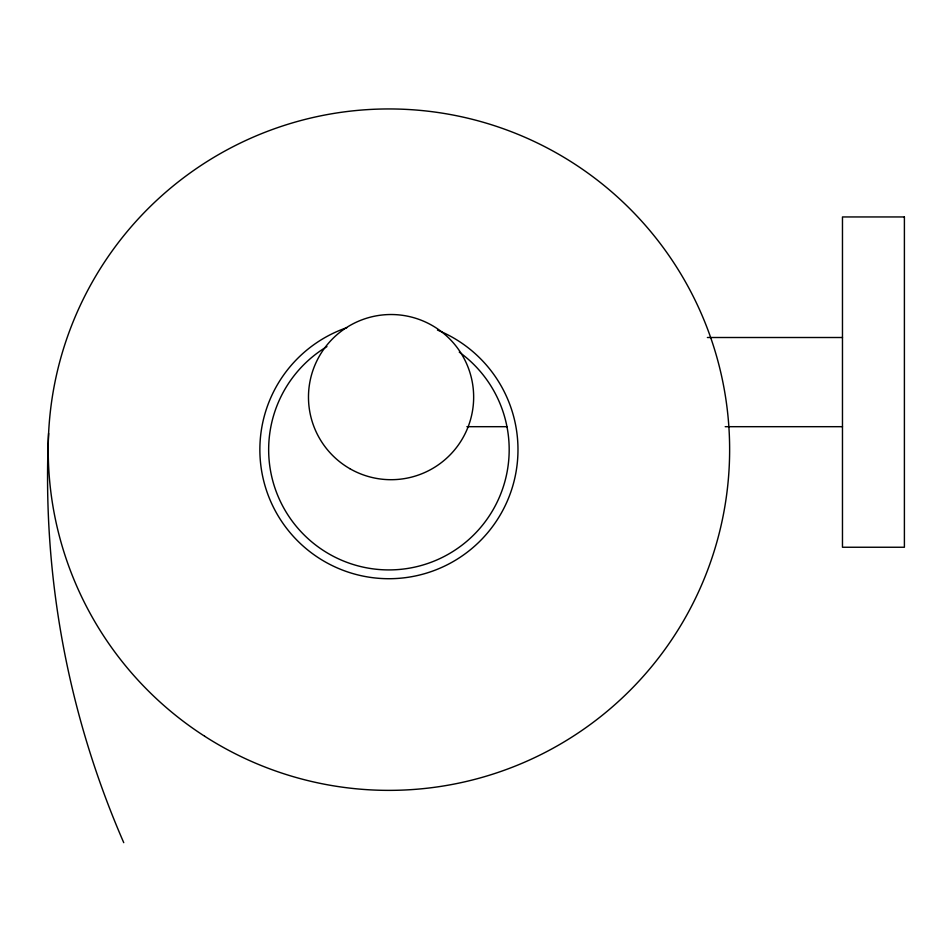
<?xml version="1.0" encoding="UTF-8"?>
<svg xmlns="http://www.w3.org/2000/svg" width="952" height="952" viewBox="0 0 952 952"><rect width="100%" height="100%" fill="white"/><g stroke="black" fill="none" stroke-linecap="round" stroke-linejoin="round"><path stroke-width="1.43" d="M707.384 337.508L842.472 337.508M466.908 426.686L506.988 426.686M725.198 426.686L842.472 426.686M459.269 352.121A120.261 120.261 0 0 1 476.119 532.477A120.261 120.261 0 0 1 295.12 524.921A120.261 120.261 0 0 1 326.952 346.587M437.456 330.07A129.055 129.055 0 0 1 490.066 529.812A129.055 129.055 0 0 1 283.589 524.231A129.055 129.055 0 0 1 346.921 327.631M123.748 842.663A915.015 915.015 0 0 1 48.6 433.374M904.4 216.949L842.472 216.949L842.472 547.245L904.4 547.245L904.4 216.949M349.777 468.634A82.586 82.586 0 0 0 473.656 397.103A82.586 82.586 0 0 0 349.777 325.584A82.586 82.586 0 0 0 349.777 468.634M204.656 736.241A340.709 340.709 0 0 0 729.244 465.945A340.709 340.709 0 0 0 232.871 146.786A340.709 340.709 0 0 0 204.656 736.241"/></g></svg>
